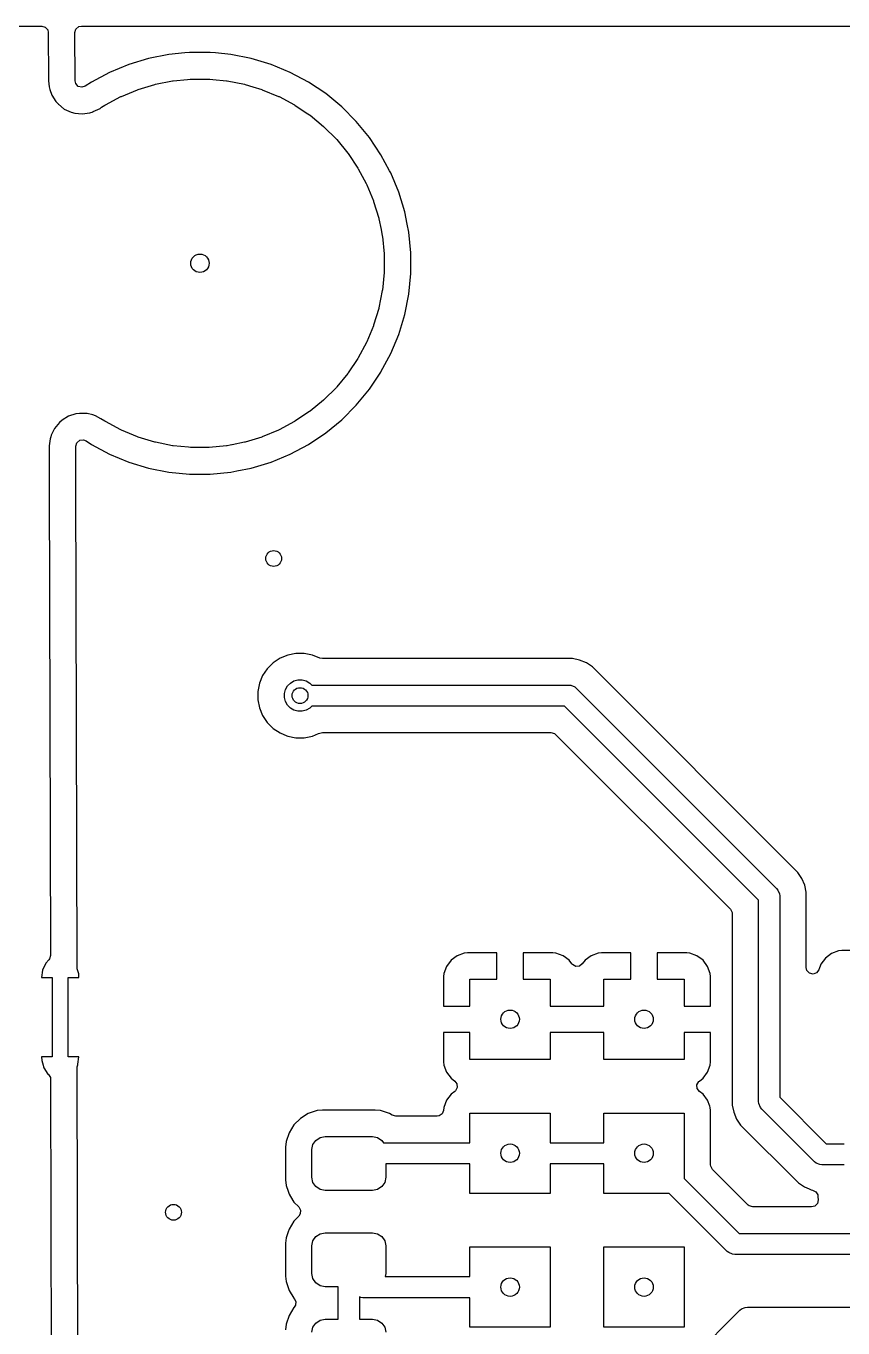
# Model space of a CAD drawing. Header units: inches. Extents: x -1.73 to 1.75, y 0.02 to 4.69.
# Drawn here: x -0.842 to -0.232, y 3.713 to 4.685 of the extents above; entities that cross this region are included whole.
import ezdxf

# ---------------------------------------------------------------- set-up
doc = ezdxf.new("R2010")
doc.units = ezdxf.units.IN
doc.header["$MEASUREMENT"] = 0
doc.layers.add('BLACK', color=250, linetype='CONTINUOUS')

msp = doc.modelspace()

# ---------------------------------------------------------------- linework, layer by layer
at = {"layer": 'BLACK', "linetype": 'CONTINUOUS'}
for p, q in [((-1.3804, 4.68502), (-0.8307, 4.68502)), ((-0.8307, 4.68502), (-0.82806, 4.68424)), ((-0.82806, 4.68424), (-0.82626, 4.68217)), ((-0.82626, 4.68217), (-0.82582, 4.68015)), ((-0.82582, 4.68015), (-0.82574, 4.64547)), ((-0.80592, 4.68013), (-0.80515, 4.68277)), ((-0.80584, 4.64412), (-0.80592, 4.68013)), ((-0.80515, 4.68277), (-0.80307, 4.68457)), ((-0.80307, 4.68457), (-0.80104, 4.68502)), ((-0.80104, 4.68502), (1.43211, 4.68502)), ((-0.75091, 4.66084), (-0.76572, 4.65635)), ((-0.73574, 4.66386), (-0.75091, 4.66084)), ((-0.75091, 4.66084), (-0.75091, 4.66084)), ((-0.72385, 4.66503), (-0.73574, 4.66386)), ((-0.72034, 4.66537), (-0.72385, 4.66503)), ((-0.70486, 4.66537), (-0.72034, 4.66537)), ((-0.70106, 4.665), (-0.70486, 4.66537)), ((-0.68946, 4.66386), (-0.70106, 4.665)), ((-0.67428, 4.66084), (-0.68946, 4.66386)), ((-0.65947, 4.65635), (-0.67428, 4.66084)), ((-0.67428, 4.66084), (-0.67428, 4.66084)), ((-0.78002, 4.65042), (-0.79367, 4.64313)), ((-0.76572, 4.65635), (-0.78002, 4.65042)), ((-0.78002, 4.65042), (-0.78002, 4.65042)), ((-0.64518, 4.65042), (-0.65947, 4.65635)), ((-0.63153, 4.64313), (-0.64518, 4.65042)), ((-0.64518, 4.65042), (-0.64518, 4.65042)), ((-0.82574, 4.64547), (-0.82574, 4.64408)), ((-0.82574, 4.64408), (-0.82524, 4.63969)), ((-0.82524, 4.63969), (-0.82476, 4.6376)), ((-0.82476, 4.6376), (-0.82476, 4.6376)), ((-0.82476, 4.6376), (-0.82476, 4.6376)), ((-0.82476, 4.6376), (-0.82331, 4.63343)), ((-0.80536, 4.64202), (-0.80584, 4.64412)), ((-0.80352, 4.63998), (-0.80536, 4.64202)), ((-0.80087, 4.63925), (-0.80352, 4.63998)), ((-0.79824, 4.64007), (-0.80087, 4.63925)), ((-0.79367, 4.64313), (-0.79824, 4.64007)), ((-0.79367, 4.64313), (-0.79367, 4.64313)), ((-0.77128, 4.6325), (-0.75923, 4.63749)), ((-0.75923, 4.63749), (-0.75878, 4.63765)), ((-0.75878, 4.63765), (-0.7463, 4.64144)), ((-0.7463, 4.64144), (-0.74584, 4.64156)), ((-0.74584, 4.64156), (-0.73305, 4.6441)), ((-0.73305, 4.6441), (-0.73257, 4.64417)), ((-0.73257, 4.64417), (-0.7219, 4.64522)), ((-0.7219, 4.64522), (-0.7199, 4.64542)), ((-0.7219, 4.64522), (-0.7219, 4.64522)), ((-0.7199, 4.64542), (-0.7196, 4.64545)), ((-0.7196, 4.64545), (-0.71912, 4.64547)), ((-0.71912, 4.64547), (-0.70608, 4.64547)), ((-0.70608, 4.64547), (-0.7056, 4.64545)), ((-0.7056, 4.64545), (-0.70524, 4.64541)), ((-0.70524, 4.64541), (-0.70301, 4.64519)), ((-0.70301, 4.64519), (-0.70301, 4.64519)), ((-0.70301, 4.64519), (-0.69262, 4.64417)), ((-0.69262, 4.64417), (-0.69215, 4.6441)), ((-0.69215, 4.6441), (-0.67936, 4.64156)), ((-0.67936, 4.64156), (-0.6789, 4.64144)), ((-0.6789, 4.64144), (-0.67314, 4.63969)), ((-0.67314, 4.63969), (-0.66642, 4.63765)), ((-0.66642, 4.63765), (-0.66597, 4.63749)), ((-0.66597, 4.63749), (-0.65392, 4.6325)), ((-0.61866, 4.63453), (-0.63153, 4.64313)), ((-0.63153, 4.64313), (-0.63153, 4.64313)), ((-0.63153, 4.64313), (-0.63153, 4.64313)), ((-0.82331, 4.63343), (-0.82017, 4.62873)), ((-0.82017, 4.62873), (-0.81847, 4.62684)), ((-0.78321, 4.62615), (-0.77171, 4.6323)), ((-0.77171, 4.6323), (-0.77128, 4.6325)), ((-0.65392, 4.6325), (-0.65348, 4.6323)), ((-0.65348, 4.6323), (-0.64199, 4.62615)), ((-0.6067, 4.62471), (-0.61866, 4.63453)), ((-0.61866, 4.63453), (-0.61866, 4.63453)), ((-0.61866, 4.63453), (-0.61866, 4.63453)), ((-0.81847, 4.62684), (-0.81842, 4.62678)), ((-0.81842, 4.62678), (-0.81833, 4.62668)), ((-0.81833, 4.62668), (-0.81833, 4.62668)), ((-0.81833, 4.62668), (-0.81398, 4.62305)), ((-0.81398, 4.62305), (-0.80879, 4.62079)), ((-0.80879, 4.62079), (-0.80613, 4.62006)), ((-0.80613, 4.62006), (-0.80051, 4.61935)), ((-0.80051, 4.61935), (-0.79492, 4.62026)), ((-0.79492, 4.62026), (-0.79235, 4.62106)), ((-0.79235, 4.62106), (-0.79231, 4.62108)), ((-0.79231, 4.62108), (-0.7923, 4.62108)), ((-0.7923, 4.62108), (-0.78719, 4.62352)), ((-0.7923, 4.62108), (-0.7923, 4.62108)), ((-0.7923, 4.62108), (-0.7923, 4.62108)), ((-0.78719, 4.62352), (-0.78598, 4.62433)), ((-0.78719, 4.62352), (-0.78719, 4.62352)), ((-0.78719, 4.62352), (-0.78719, 4.62352)), ((-0.78598, 4.62433), (-0.78362, 4.62591)), ((-0.78362, 4.62591), (-0.78321, 4.62615)), ((-0.64199, 4.62615), (-0.64157, 4.62591)), ((-0.64157, 4.62591), (-0.63312, 4.62026)), ((-0.63312, 4.62026), (-0.63073, 4.61866)), ((-0.63073, 4.61866), (-0.63035, 4.61838)), ((-0.63035, 4.61838), (-0.62027, 4.6101)), ((-0.59576, 4.61377), (-0.6067, 4.62471)), ((-0.62027, 4.6101), (-0.61991, 4.60978)), ((-0.61991, 4.60978), (-0.61069, 4.60056)), ((-0.58594, 4.60181), (-0.59576, 4.61377)), ((-0.59576, 4.61377), (-0.59576, 4.61377)), ((-0.59576, 4.61377), (-0.59576, 4.61377)), ((-0.61069, 4.60056), (-0.61037, 4.60021)), ((-0.61037, 4.60021), (-0.6021, 4.59013)), ((-0.57734, 4.58894), (-0.58594, 4.60181)), ((-0.6021, 4.59013), (-0.60181, 4.58974)), ((-0.60181, 4.58974), (-0.59457, 4.5789)), ((-0.57087, 4.57684), (-0.57734, 4.58894)), ((-0.57734, 4.58894), (-0.57734, 4.58894)), ((-0.57734, 4.58894), (-0.57734, 4.58894)), ((-0.59457, 4.5789), (-0.59432, 4.57849)), ((-0.59432, 4.57849), (-0.58837, 4.56735)), ((-0.57005, 4.5753), (-0.57087, 4.57684)), ((-0.56413, 4.561), (-0.57005, 4.5753)), ((-0.58837, 4.56735), (-0.58837, 4.56735)), ((-0.58837, 4.56735), (-0.58817, 4.56699)), ((-0.58817, 4.56699), (-0.58797, 4.56655)), ((-0.58797, 4.56655), (-0.58298, 4.55451)), ((-0.55963, 4.54619), (-0.56413, 4.561)), ((-0.58298, 4.55451), (-0.58282, 4.55406)), ((-0.58282, 4.55406), (-0.57903, 4.54158)), ((-0.57903, 4.54158), (-0.57892, 4.54111)), ((-0.57892, 4.54111), (-0.57733, 4.53312)), ((-0.55781, 4.537), (-0.55963, 4.54619)), ((-0.55963, 4.54619), (-0.55963, 4.54619)), ((-0.55963, 4.54619), (-0.55963, 4.54619)), ((-0.55963, 4.54619), (-0.55963, 4.54619)), ((-0.57733, 4.53312), (-0.57733, 4.53312)), ((-0.57733, 4.53312), (-0.57733, 4.53312)), ((-0.57733, 4.53312), (-0.57637, 4.52832)), ((-0.55662, 4.53101), (-0.55781, 4.537)), ((-0.5551, 4.51561), (-0.55662, 4.53101)), ((-0.57637, 4.52832), (-0.5763, 4.52785)), ((-0.5763, 4.52785), (-0.57502, 4.51487)), ((-0.57502, 4.51487), (-0.575, 4.51439)), ((-0.575, 4.51439), (-0.575, 4.50135)), ((-0.5551, 4.50014), (-0.5551, 4.51561)), ((-0.575, 4.50135), (-0.57502, 4.50088)), ((-0.57502, 4.50088), (-0.5763, 4.4879)), ((-0.55662, 4.48474), (-0.5551, 4.50014)), ((-0.57637, 4.48742), (-0.57892, 4.47464)), ((-0.5763, 4.4879), (-0.57637, 4.48742)), ((-0.55963, 4.46956), (-0.55662, 4.48474)), ((-0.57903, 4.47417), (-0.58282, 4.46169)), ((-0.57892, 4.47464), (-0.57903, 4.47417)), ((-0.56413, 4.45475), (-0.55963, 4.46956)), ((-0.55963, 4.46956), (-0.55963, 4.46956)), ((-0.55963, 4.46956), (-0.55963, 4.46956)), ((-0.58298, 4.46124), (-0.58797, 4.44919)), ((-0.58282, 4.46169), (-0.58298, 4.46124)), ((-0.57005, 4.44045), (-0.56413, 4.45475)), ((-0.58817, 4.44876), (-0.59432, 4.43726)), ((-0.58797, 4.44919), (-0.58817, 4.44876)), ((-0.59457, 4.43685), (-0.60181, 4.42601)), ((-0.59432, 4.43726), (-0.59457, 4.43685)), ((-0.57734, 4.42681), (-0.57005, 4.44045)), ((-0.6021, 4.42562), (-0.61037, 4.41554)), ((-0.60181, 4.42601), (-0.6021, 4.42562)), ((-0.58594, 4.41394), (-0.57751, 4.42656)), ((-0.57751, 4.42656), (-0.57734, 4.42681)), ((-0.61069, 4.41519), (-0.61991, 4.40597)), ((-0.61037, 4.41554), (-0.61069, 4.41519)), ((-0.59576, 4.40198), (-0.58594, 4.41394)), ((-0.62027, 4.40565), (-0.63035, 4.39737)), ((-0.61991, 4.40597), (-0.62027, 4.40565)), ((-0.80526, 4.39534), (-0.81069, 4.39373)), ((-0.80254, 4.39574), (-0.80526, 4.39534)), ((-0.79687, 4.39575), (-0.80254, 4.39574)), ((-0.80254, 4.39574), (-0.80254, 4.39574)), ((-0.79256, 4.39464), (-0.79687, 4.39575)), ((-0.79687, 4.39575), (-0.79687, 4.39575)), ((-0.79687, 4.39575), (-0.79687, 4.39575)), ((-0.79053, 4.39386), (-0.79256, 4.39464)), ((-0.79256, 4.39464), (-0.79256, 4.39464)), ((-0.63073, 4.39709), (-0.64157, 4.38984)), ((-0.63035, 4.39737), (-0.63073, 4.39709)), ((-0.6067, 4.39103), (-0.59576, 4.40198)), ((-0.81752, 4.38885), (-0.82122, 4.38456)), ((-0.81545, 4.39066), (-0.81752, 4.38885)), ((-0.81752, 4.38885), (-0.81752, 4.38885)), ((-0.81069, 4.39373), (-0.81545, 4.39066)), ((-0.81545, 4.39066), (-0.81545, 4.39066)), ((-0.78658, 4.39182), (-0.79053, 4.39386)), ((-0.78362, 4.38984), (-0.78658, 4.39182)), ((-0.78658, 4.39182), (-0.78658, 4.39182)), ((-0.78658, 4.39182), (-0.78658, 4.39182)), ((-0.78658, 4.39182), (-0.78658, 4.39182)), ((-0.78321, 4.3896), (-0.78362, 4.38984)), ((-0.77171, 4.38345), (-0.78321, 4.3896)), ((-0.64199, 4.3896), (-0.65348, 4.38345)), ((-0.64157, 4.38984), (-0.64199, 4.3896)), ((-0.61866, 4.38122), (-0.6067, 4.39103)), ((-0.82433, 4.37676), (-0.82507, 4.37158)), ((-0.82393, 4.37816), (-0.82433, 4.37676)), ((-0.82433, 4.37676), (-0.82433, 4.37676)), ((-0.82388, 4.37832), (-0.82393, 4.37816)), ((-0.82357, 4.3794), (-0.82388, 4.37832)), ((-0.82122, 4.38456), (-0.82357, 4.3794)), ((-0.82357, 4.3794), (-0.82357, 4.3794)), ((-0.80446, 4.37384), (-0.80238, 4.37565)), ((-0.80238, 4.37565), (-0.79966, 4.37604)), ((-0.79966, 4.37604), (-0.79763, 4.37527)), ((-0.79763, 4.37527), (-0.79367, 4.37262)), ((-0.77128, 4.38324), (-0.77171, 4.38345)), ((-0.75923, 4.37825), (-0.77128, 4.38324)), ((-0.75878, 4.37809), (-0.75923, 4.37825)), ((-0.7463, 4.37431), (-0.75878, 4.37809)), ((-0.66642, 4.37809), (-0.6789, 4.37431)), ((-0.66597, 4.37825), (-0.66642, 4.37809)), ((-0.65392, 4.38324), (-0.66597, 4.37825)), ((-0.65348, 4.38345), (-0.65392, 4.38324)), ((-0.63153, 4.37262), (-0.61866, 4.38122)), ((-0.82507, 4.37158), (-0.82513, 4.37115)), ((-0.82513, 4.37115), (-0.82513, 4.37115)), ((-0.82513, 4.37115), (-0.82507, 4.34505)), ((-0.80523, 4.3712), (-0.80446, 4.37384)), ((-0.80517, 4.34509), (-0.80523, 4.3712)), ((-0.79367, 4.37262), (-0.79367, 4.37262)), ((-0.79367, 4.37262), (-0.79367, 4.37262)), ((-0.79367, 4.37262), (-0.78002, 4.36532)), ((-0.78002, 4.36532), (-0.78002, 4.36532)), ((-0.78002, 4.36532), (-0.78002, 4.36532)), ((-0.78002, 4.36532), (-0.76572, 4.3594)), ((-0.74584, 4.37419), (-0.7463, 4.37431)), ((-0.73305, 4.37165), (-0.74584, 4.37419)), ((-0.73257, 4.37158), (-0.73305, 4.37165)), ((-0.72119, 4.37046), (-0.73257, 4.37158)), ((-0.7196, 4.3703), (-0.72119, 4.37046)), ((-0.71912, 4.37028), (-0.7196, 4.3703)), ((-0.70608, 4.37028), (-0.71912, 4.37028)), ((-0.7056, 4.3703), (-0.70608, 4.37028)), ((-0.69262, 4.37158), (-0.7056, 4.3703)), ((-0.69215, 4.37165), (-0.69262, 4.37158)), ((-0.68993, 4.37209), (-0.69215, 4.37165)), ((-0.68884, 4.3723), (-0.68993, 4.37209)), ((-0.68861, 4.37235), (-0.68884, 4.3723)), ((-0.68884, 4.3723), (-0.68884, 4.3723)), ((-0.67936, 4.37419), (-0.68861, 4.37235)), ((-0.68861, 4.37235), (-0.68861, 4.37235)), ((-0.6789, 4.37431), (-0.67936, 4.37419)), ((-0.65947, 4.3594), (-0.64518, 4.36532)), ((-0.64518, 4.36532), (-0.63153, 4.37262)), ((-0.76572, 4.3594), (-0.75091, 4.35491)), ((-0.67428, 4.35491), (-0.65947, 4.3594)), ((-0.75091, 4.35491), (-0.75091, 4.35491)), ((-0.75091, 4.35491), (-0.75091, 4.35491)), ((-0.75091, 4.35491), (-0.75091, 4.35491)), ((-0.75091, 4.35491), (-0.73574, 4.35189)), ((-0.73574, 4.35189), (-0.72034, 4.35037)), ((-0.72034, 4.35037), (-0.72034, 4.35037)), ((-0.72034, 4.35037), (-0.70486, 4.35037)), ((-0.70486, 4.35037), (-0.68946, 4.35189)), ((-0.70486, 4.35037), (-0.70486, 4.35037)), ((-0.68946, 4.35189), (-0.68496, 4.35279)), ((-0.68496, 4.35279), (-0.67428, 4.35491)), ((-0.67428, 4.35491), (-0.67428, 4.35491)), ((-0.67428, 4.35491), (-0.67428, 4.35491)), ((-0.67428, 4.35491), (-0.67428, 4.35491)), ((-0.82507, 4.34505), (-0.82428, 3.99103)), ((-0.80436, 3.98209), (-0.80517, 4.34509)), ((-0.65272, 4.21297), (-0.65789, 4.20952)), ((-0.64699, 4.21534), (-0.65272, 4.21297)), ((-0.65272, 4.21297), (-0.65272, 4.21297)), ((-0.6409, 4.21656), (-0.64699, 4.21534)), ((-0.64699, 4.21534), (-0.64699, 4.21534)), ((-0.63469, 4.21656), (-0.6409, 4.21656)), ((-0.6409, 4.21656), (-0.6409, 4.21656)), ((-0.6286, 4.21534), (-0.63469, 4.21656)), ((-0.63469, 4.21656), (-0.63469, 4.21656)), ((-0.62292, 4.21299), (-0.6286, 4.21534)), ((-0.6286, 4.21534), (-0.6286, 4.21534)), ((-0.62105, 4.21262), (-0.62292, 4.21299)), ((-0.43429, 4.21262), (-0.62105, 4.21262)), ((-0.42896, 4.21156), (-0.43429, 4.21262)), ((-0.43429, 4.21262), (-0.43429, 4.21262)), ((-0.43429, 4.21262), (-0.43429, 4.21262)), ((-0.42394, 4.20948), (-0.42896, 4.21156)), ((-0.42896, 4.21156), (-0.42896, 4.21156)), ((-0.66572, 4.19997), (-0.6681, 4.19423)), ((-0.66228, 4.20513), (-0.66572, 4.19997)), ((-0.66572, 4.19997), (-0.66572, 4.19997)), ((-0.65789, 4.20952), (-0.66228, 4.20513)), ((-0.66228, 4.20513), (-0.66228, 4.20513)), ((-0.65789, 4.20952), (-0.65789, 4.20952)), ((-0.41943, 4.20646), (-0.42394, 4.20948)), ((-0.26598, 4.05301), (-0.41943, 4.20646)), ((-0.6681, 4.19423), (-0.66931, 4.18814)), ((-0.6681, 4.19423), (-0.6681, 4.19423)), ((-0.64871, 4.18956), (-0.64717, 4.19223)), ((-0.64717, 4.19223), (-0.64499, 4.19441)), ((-0.64499, 4.19441), (-0.64232, 4.19595)), ((-0.64232, 4.19595), (-0.63934, 4.19675)), ((-0.63934, 4.19675), (-0.63625, 4.19675)), ((-0.63625, 4.19675), (-0.63328, 4.19595)), ((-0.63328, 4.19595), (-0.63061, 4.19441)), ((-0.63061, 4.19441), (-0.62911, 4.19291)), ((-0.62911, 4.19291), (-0.43701, 4.19291)), ((-0.43701, 4.19291), (-0.43547, 4.19276)), ((-0.43547, 4.19276), (-0.43263, 4.19159)), ((-0.43263, 4.19159), (-0.43144, 4.19061)), ((-0.43144, 4.19061), (-0.28183, 4.041)), ((-0.66931, 4.18814), (-0.66931, 4.18194)), ((-0.66931, 4.18194), (-0.6681, 4.17585)), ((-0.64951, 4.18658), (-0.64871, 4.18956)), ((-0.64951, 4.1835), (-0.64951, 4.18658)), ((-0.64871, 4.18052), (-0.64951, 4.1835)), ((-0.64717, 4.17785), (-0.64871, 4.18052)), ((-0.6681, 4.17585), (-0.6681, 4.17585)), ((-0.6681, 4.17585), (-0.66572, 4.17011)), ((-0.64499, 4.17567), (-0.64717, 4.17785)), ((-0.64232, 4.17413), (-0.64499, 4.17567)), ((-0.63934, 4.17333), (-0.64232, 4.17413)), ((-0.63625, 4.17333), (-0.63934, 4.17333)), ((-0.63328, 4.17413), (-0.63625, 4.17333)), ((-0.63061, 4.17567), (-0.63328, 4.17413)), ((-0.62911, 4.17717), (-0.63061, 4.17567)), ((-0.44027, 4.17717), (-0.62911, 4.17717)), ((-0.29528, 4.03217), (-0.44027, 4.17717)), ((-0.66572, 4.17011), (-0.66572, 4.17011)), ((-0.66572, 4.17011), (-0.66228, 4.16495)), ((-0.66228, 4.16495), (-0.66228, 4.16495)), ((-0.66228, 4.16495), (-0.65789, 4.16056)), ((-0.65789, 4.16056), (-0.65789, 4.16056)), ((-0.65789, 4.16056), (-0.65272, 4.15711)), ((-0.65272, 4.15711), (-0.65272, 4.15711)), ((-0.65272, 4.15711), (-0.64757, 4.15498)), ((-0.64757, 4.15498), (-0.64699, 4.15473)), ((-0.64699, 4.15473), (-0.6409, 4.15352)), ((-0.6409, 4.15352), (-0.6409, 4.15352)), ((-0.6409, 4.15352), (-0.6409, 4.15352)), ((-0.6409, 4.15352), (-0.63469, 4.15352)), ((-0.63469, 4.15352), (-0.6286, 4.15473)), ((-0.63469, 4.15352), (-0.63469, 4.15352)), ((-0.6286, 4.15473), (-0.62401, 4.15664)), ((-0.62401, 4.15664), (-0.62292, 4.15709)), ((-0.62292, 4.15709), (-0.62105, 4.15746)), ((-0.62105, 4.15746), (-0.45045, 4.15746)), ((-0.45045, 4.15746), (-0.44781, 4.15669)), ((-0.44781, 4.15669), (-0.447, 4.15603)), ((-0.447, 4.15603), (-0.31641, 4.02544)), ((-0.26396, 4.04999), (-0.26598, 4.05301)), ((-0.26598, 4.05301), (-0.26598, 4.05301)), ((-0.26296, 4.0485), (-0.26396, 4.04999)), ((-0.26088, 4.04348), (-0.26296, 4.0485)), ((-0.28183, 4.041), (-0.28085, 4.03981)), ((-0.28085, 4.03981), (-0.27968, 4.03697)), ((-0.27968, 4.03697), (-0.27953, 4.03543)), ((-0.27953, 4.03543), (-0.27953, 3.88515)), ((-0.25982, 4.03815), (-0.26088, 4.04348)), ((-0.26088, 4.04348), (-0.26088, 4.04348)), ((-0.26088, 4.04348), (-0.26088, 4.04348)), ((-0.25982, 4.00616), (-0.25982, 4.03815)), ((-0.31641, 4.02544), (-0.31509, 4.02303)), ((-0.29528, 3.88189), (-0.29528, 4.03217)), ((-0.31509, 4.02303), (-0.31498, 4.02199)), ((-0.31498, 4.02199), (-0.31498, 3.88461)), ((-0.25982, 3.98197), (-0.25982, 4.00616)), ((-0.82547, 3.98782), (-0.82777, 3.98517)), ((-0.82505, 3.98839), (-0.82547, 3.98782)), ((-0.82428, 3.99103), (-0.82505, 3.98839)), ((-0.52494, 3.98737), (-0.52833, 3.98284)), ((-0.5204, 3.99076), (-0.52494, 3.98737)), ((-0.52494, 3.98737), (-0.52494, 3.98737)), ((-0.5151, 3.99274), (-0.5204, 3.99076)), ((-0.5204, 3.99076), (-0.5204, 3.99076)), ((-0.51276, 3.99299), (-0.5151, 3.99274)), ((-0.5151, 3.99274), (-0.5151, 3.99274)), ((-0.49072, 3.99299), (-0.51276, 3.99299)), ((-0.49072, 3.97331), (-0.49072, 3.99299)), ((-0.44899, 3.99299), (-0.47103, 3.99299)), ((-0.47103, 3.99299), (-0.47103, 3.97331)), ((-0.44665, 3.99274), (-0.44899, 3.99299)), ((-0.44134, 3.99076), (-0.44665, 3.99274)), ((-0.44665, 3.99274), (-0.44665, 3.99274)), ((-0.43681, 3.98737), (-0.44134, 3.99076)), ((-0.44134, 3.99076), (-0.44134, 3.99076)), ((-0.43478, 3.98466), (-0.43681, 3.98737)), ((-0.42494, 3.98737), (-0.42696, 3.98466)), ((-0.4204, 3.99076), (-0.42494, 3.98737)), ((-0.4151, 3.99274), (-0.4204, 3.99076)), ((-0.4204, 3.99076), (-0.4204, 3.99076)), ((-0.41276, 3.99299), (-0.4151, 3.99274)), ((-0.4151, 3.99274), (-0.4151, 3.99274)), ((-0.39072, 3.99299), (-0.41276, 3.99299)), ((-0.39072, 3.97331), (-0.39072, 3.99299)), ((-0.34899, 3.99299), (-0.37103, 3.99299)), ((-0.37103, 3.99299), (-0.37103, 3.97331)), ((-0.34665, 3.99274), (-0.34899, 3.99299)), ((-0.34134, 3.99076), (-0.34665, 3.99274)), ((-0.34665, 3.99274), (-0.34665, 3.99274)), ((-0.33681, 3.98737), (-0.34134, 3.99076)), ((-0.34134, 3.99076), (-0.34134, 3.99076)), ((-0.33342, 3.98284), (-0.33681, 3.98737)), ((-0.33681, 3.98737), (-0.33681, 3.98737)), ((-0.24542, 3.98896), (-0.24882, 3.98442)), ((-0.24089, 3.99235), (-0.24542, 3.98896)), ((-0.24542, 3.98896), (-0.24542, 3.98896)), ((-0.23558, 3.99433), (-0.24089, 3.99235)), ((-0.24089, 3.99235), (-0.24089, 3.99235)), ((-0.23323, 3.99459), (-0.23558, 3.99433)), ((-0.16946, 3.99459), (-0.23323, 3.99459)), ((-0.23323, 3.99459), (-0.23323, 3.99459)), ((-0.83012, 3.98002), (-0.83093, 3.97441)), ((-0.82777, 3.98517), (-0.83012, 3.98002)), ((-0.83012, 3.98002), (-0.83012, 3.98002)), ((-0.83012, 3.98002), (-0.83012, 3.98002)), ((-0.82777, 3.98517), (-0.82777, 3.98517)), ((-0.80424, 3.98131), (-0.80436, 3.98209)), ((-0.80426, 3.98113), (-0.80424, 3.98131)), ((-0.80422, 3.98093), (-0.80426, 3.98113)), ((-0.80314, 3.97724), (-0.80422, 3.98093)), ((-0.80293, 3.97441), (-0.80314, 3.97724)), ((-0.53031, 3.97753), (-0.53056, 3.97519)), ((-0.52833, 3.98284), (-0.53031, 3.97753)), ((-0.53031, 3.97753), (-0.53031, 3.97753)), ((-0.52833, 3.98284), (-0.52833, 3.98284)), ((-0.43432, 3.98413), (-0.43478, 3.98466)), ((-0.43191, 3.98281), (-0.43432, 3.98413)), ((-0.42917, 3.98301), (-0.43191, 3.98281)), ((-0.42696, 3.98466), (-0.42917, 3.98301)), ((-0.33144, 3.97753), (-0.33342, 3.98284)), ((-0.33342, 3.98284), (-0.33342, 3.98284)), ((-0.33119, 3.97519), (-0.33144, 3.97753)), ((-0.33144, 3.97753), (-0.33144, 3.97753)), ((-0.25923, 3.97964), (-0.25982, 3.98197)), ((-0.25728, 3.97769), (-0.25923, 3.97964)), ((-0.25459, 3.97711), (-0.25728, 3.97769)), ((-0.25202, 3.97807), (-0.25459, 3.97711)), ((-0.25037, 3.98027), (-0.25202, 3.97807)), ((-0.24882, 3.98442), (-0.25037, 3.98027)), ((-0.24882, 3.98442), (-0.24882, 3.98442)), ((-0.83093, 3.97441), (-0.83093, 3.97441)), ((-0.83093, 3.97441), (-0.82283, 3.97441)), ((-0.82283, 3.97441), (-0.82283, 3.91535)), ((-0.81102, 3.91535), (-0.81102, 3.97441)), ((-0.81102, 3.97441), (-0.80293, 3.97441)), ((-0.53056, 3.97519), (-0.53056, 3.95315)), ((-0.51087, 3.95315), (-0.51087, 3.97331)), ((-0.51087, 3.97331), (-0.49072, 3.97331)), ((-0.47103, 3.97331), (-0.45087, 3.97331)), ((-0.45087, 3.97331), (-0.45087, 3.95315)), ((-0.41087, 3.95315), (-0.41087, 3.97331)), ((-0.41087, 3.97331), (-0.39072, 3.97331)), ((-0.37103, 3.97331), (-0.35087, 3.97331)), ((-0.35087, 3.97331), (-0.35087, 3.95315)), ((-0.33119, 3.95315), (-0.33119, 3.97519)), ((-0.33119, 3.97519), (-0.33119, 3.97519)), ((-0.53056, 3.95315), (-0.51087, 3.95315)), ((-0.45087, 3.95315), (-0.41087, 3.95315)), ((-0.35087, 3.95315), (-0.33119, 3.95315)), ((-0.51087, 3.93346), (-0.53056, 3.93346)), ((-0.53056, 3.93346), (-0.53056, 3.91142)), ((-0.51087, 3.91331), (-0.51087, 3.93346)), ((-0.41087, 3.93346), (-0.45087, 3.93346)), ((-0.45087, 3.93346), (-0.45087, 3.91331)), ((-0.41087, 3.91331), (-0.41087, 3.93346)), ((-0.33119, 3.93346), (-0.35087, 3.93346)), ((-0.35087, 3.93346), (-0.35087, 3.91331)), ((-0.33119, 3.91142), (-0.33119, 3.93346)), ((-0.82283, 3.91535), (-0.83093, 3.91535)), ((-0.83093, 3.91535), (-0.83093, 3.91535)), ((-0.83093, 3.91535), (-0.83072, 3.91252)), ((-0.83072, 3.91252), (-0.82971, 3.90908)), ((-0.82971, 3.90908), (-0.82971, 3.90908)), ((-0.82971, 3.90908), (-0.82933, 3.90779)), ((-0.80293, 3.91535), (-0.81102, 3.91535)), ((-0.80419, 3.90769), (-0.80382, 3.90941)), ((-0.80384, 3.90941), (-0.80376, 3.90968)), ((-0.80382, 3.90941), (-0.80384, 3.90941)), ((-0.80376, 3.90968), (-0.80375, 3.90973)), ((-0.80375, 3.90973), (-0.80374, 3.90975)), ((-0.80374, 3.90975), (-0.80293, 3.91535)), ((-0.53056, 3.91142), (-0.53031, 3.90908)), ((-0.53031, 3.90908), (-0.53031, 3.90908)), ((-0.53031, 3.90908), (-0.52833, 3.90378)), ((-0.45087, 3.91331), (-0.51087, 3.91331)), ((-0.35087, 3.91331), (-0.41087, 3.91331)), ((-0.33342, 3.90378), (-0.33144, 3.90908)), ((-0.33144, 3.90908), (-0.33119, 3.91142)), ((-0.33144, 3.90908), (-0.33144, 3.90908)), ((-0.33119, 3.91142), (-0.33119, 3.91142)), ((-0.82933, 3.90779), (-0.82913, 3.90709)), ((-0.82913, 3.90709), (-0.82913, 3.90709)), ((-0.82913, 3.90709), (-0.82606, 3.90232)), ((-0.82606, 3.90232), (-0.82606, 3.90232)), ((-0.82606, 3.90232), (-0.82606, 3.90232)), ((-0.82606, 3.90232), (-0.82576, 3.90205)), ((-0.82576, 3.90205), (-0.82427, 3.89974)), ((-0.82427, 3.89974), (-0.82407, 3.89838)), ((-0.80267, 3.22884), (-0.80419, 3.90769)), ((-0.52833, 3.90378), (-0.52833, 3.90378)), ((-0.52833, 3.90378), (-0.52494, 3.89924)), ((-0.52494, 3.89924), (-0.52224, 3.89723)), ((-0.3395, 3.89723), (-0.33681, 3.89924)), ((-0.33681, 3.89924), (-0.33342, 3.90378)), ((-0.33681, 3.89924), (-0.33681, 3.89924)), ((-0.33342, 3.90378), (-0.33342, 3.90378)), ((-0.82407, 3.89838), (-0.82276, 3.31295)), ((-0.52224, 3.88941), (-0.52495, 3.88738)), ((-0.52224, 3.89723), (-0.52059, 3.89503)), ((-0.52171, 3.88987), (-0.52224, 3.88941)), ((-0.5204, 3.89228), (-0.52171, 3.88987)), ((-0.52059, 3.89503), (-0.5204, 3.89228)), ((-0.34135, 3.89436), (-0.34003, 3.89677)), ((-0.34115, 3.89161), (-0.34135, 3.89436)), ((-0.3395, 3.88941), (-0.34115, 3.89161)), ((-0.34003, 3.89677), (-0.3395, 3.89723)), ((-0.3368, 3.88738), (-0.3395, 3.88941)), ((-0.52835, 3.88285), (-0.53033, 3.87754)), ((-0.52495, 3.88738), (-0.52835, 3.88285)), ((-0.52835, 3.88285), (-0.52835, 3.88285)), ((-0.3334, 3.88285), (-0.3368, 3.88738)), ((-0.33175, 3.87843), (-0.3334, 3.88285)), ((-0.3334, 3.88285), (-0.3334, 3.88285)), ((-0.31498, 3.88461), (-0.31498, 3.87917)), ((-0.31498, 3.87917), (-0.31498, 3.87917)), ((-0.31498, 3.87917), (-0.31498, 3.87917)), ((-0.31498, 3.87917), (-0.31392, 3.87385)), ((-0.29512, 3.88035), (-0.29528, 3.88189)), ((-0.29395, 3.87752), (-0.29512, 3.88035)), ((-0.27953, 3.88515), (-0.24477, 3.85039)), ((-0.63163, 3.87293), (-0.63751, 3.8693)), ((-0.62508, 3.8751), (-0.63163, 3.87293)), ((-0.63163, 3.87293), (-0.63163, 3.87293)), ((-0.62103, 3.87551), (-0.62508, 3.8751)), ((-0.62508, 3.8751), (-0.62508, 3.8751)), ((-0.58166, 3.87551), (-0.62103, 3.87551)), ((-0.62103, 3.87551), (-0.62103, 3.87551)), ((-0.57761, 3.8751), (-0.58166, 3.87551)), ((-0.57106, 3.87293), (-0.57761, 3.8751)), ((-0.57761, 3.8751), (-0.57761, 3.8751)), ((-0.56893, 3.87161), (-0.57106, 3.87293)), ((-0.57106, 3.87293), (-0.57106, 3.87293)), ((-0.57106, 3.87293), (-0.57106, 3.87293)), ((-0.56636, 3.87089), (-0.56893, 3.87161)), ((-0.53543, 3.87089), (-0.56636, 3.87089)), ((-0.53388, 3.87114), (-0.53543, 3.87089)), ((-0.53162, 3.8727), (-0.53388, 3.87114)), ((-0.53057, 3.87525), (-0.53162, 3.8727)), ((-0.53033, 3.87754), (-0.53057, 3.87525)), ((-0.51087, 3.85118), (-0.51087, 3.87331)), ((-0.51087, 3.87331), (-0.45087, 3.87331)), ((-0.45087, 3.87331), (-0.45087, 3.85118)), ((-0.41087, 3.85118), (-0.41087, 3.87331)), ((-0.41087, 3.87331), (-0.35087, 3.87331)), ((-0.35087, 3.87331), (-0.35087, 3.82444)), ((-0.33142, 3.87754), (-0.33175, 3.87843)), ((-0.33117, 3.87525), (-0.33142, 3.87754)), ((-0.33117, 3.87519), (-0.33117, 3.87525)), ((-0.33117, 3.83463), (-0.33117, 3.87519)), ((-0.33117, 3.87519), (-0.33117, 3.87519)), ((-0.31392, 3.87385), (-0.31392, 3.87385)), ((-0.31392, 3.87385), (-0.31184, 3.86883)), ((-0.29297, 3.87632), (-0.29395, 3.87752)), ((-0.2536, 3.83695), (-0.29297, 3.87632)), ((-0.6424, 3.86442), (-0.64602, 3.85854)), ((-0.63751, 3.8693), (-0.6424, 3.86442)), ((-0.31184, 3.86883), (-0.30882, 3.86431)), ((-0.30882, 3.86431), (-0.26561, 3.8211)), ((-0.6482, 3.85198), (-0.64861, 3.84793)), ((-0.64602, 3.85854), (-0.6482, 3.85198)), ((-0.6482, 3.85198), (-0.6482, 3.85198)), ((-0.6482, 3.85198), (-0.6482, 3.85198)), ((-0.64602, 3.85854), (-0.64602, 3.85854)), ((-0.62816, 3.84973), (-0.62602, 3.85292)), ((-0.62602, 3.85292), (-0.62283, 3.85506)), ((-0.62283, 3.85506), (-0.61906, 3.85581)), ((-0.61906, 3.85581), (-0.58363, 3.85581)), ((-0.58363, 3.85581), (-0.57986, 3.85506)), ((-0.57986, 3.85506), (-0.57667, 3.85292)), ((-0.57667, 3.85292), (-0.5755, 3.85118)), ((-0.5755, 3.85118), (-0.51087, 3.85118)), ((-0.45087, 3.85118), (-0.41087, 3.85118)), ((-0.24477, 3.85039), (-0.23135, 3.85039)), ((-0.64861, 3.84793), (-0.64861, 3.82333)), ((-0.6289, 3.84596), (-0.62816, 3.84973)), ((-0.6289, 3.8253), (-0.6289, 3.84596)), ((-0.51087, 3.83543), (-0.57379, 3.83543)), ((-0.57379, 3.83543), (-0.57379, 3.8253)), ((-0.51087, 3.81331), (-0.51087, 3.83543)), ((-0.41087, 3.83543), (-0.45087, 3.83543)), ((-0.45087, 3.83543), (-0.45087, 3.81331)), ((-0.41087, 3.81331), (-0.41087, 3.83543)), ((-0.33106, 3.83359), (-0.33117, 3.83463)), ((-0.32974, 3.83117), (-0.33106, 3.83359)), ((-0.30316, 3.8046), (-0.32974, 3.83117)), ((-0.25241, 3.83597), (-0.2536, 3.83695)), ((-0.24957, 3.8348), (-0.25241, 3.83597)), ((-0.24803, 3.83465), (-0.24957, 3.8348)), ((-0.23135, 3.83465), (-0.24803, 3.83465)), ((-0.64861, 3.82333), (-0.64861, 3.82333)), ((-0.64861, 3.82333), (-0.6482, 3.81928)), ((-0.62816, 3.82153), (-0.6289, 3.8253)), ((-0.62602, 3.81834), (-0.62816, 3.82153)), ((-0.57454, 3.82153), (-0.57667, 3.81834)), ((-0.57379, 3.8253), (-0.57454, 3.82153)), ((-0.35087, 3.82444), (-0.30989, 3.78346)), ((-0.26561, 3.8211), (-0.26109, 3.81808)), ((-0.6482, 3.81928), (-0.6482, 3.81928)), ((-0.6482, 3.81928), (-0.64673, 3.81486)), ((-0.64673, 3.81486), (-0.64602, 3.81272)), ((-0.64602, 3.81272), (-0.64317, 3.8081)), ((-0.62283, 3.8162), (-0.62602, 3.81834)), ((-0.61906, 3.81545), (-0.62283, 3.8162)), ((-0.58363, 3.81545), (-0.61906, 3.81545)), ((-0.57986, 3.8162), (-0.58363, 3.81545)), ((-0.57667, 3.81834), (-0.57986, 3.8162)), ((-0.45087, 3.81331), (-0.51087, 3.81331)), ((-0.36201, 3.81331), (-0.41087, 3.81331)), ((-0.31872, 3.77002), (-0.36201, 3.81331)), ((-0.26109, 3.81808), (-0.25754, 3.81661)), ((-0.25754, 3.81661), (-0.25608, 3.816)), ((-0.25608, 3.816), (-0.25498, 3.81578)), ((-0.25498, 3.81578), (-0.25254, 3.81451)), ((-0.25254, 3.81451), (-0.25118, 3.81212)), ((-0.25118, 3.81212), (-0.25105, 3.811)), ((-0.64317, 3.8081), (-0.6424, 3.80684)), ((-0.6424, 3.80684), (-0.63871, 3.80316)), ((-0.63871, 3.80316), (-0.63739, 3.80074)), ((-0.30235, 3.80394), (-0.30316, 3.8046)), ((-0.29971, 3.80317), (-0.30235, 3.80394)), ((-0.25568, 3.80317), (-0.29971, 3.80317)), ((-0.25319, 3.80385), (-0.25568, 3.80317)), ((-0.25132, 3.80587), (-0.25319, 3.80385)), ((-0.25083, 3.80857), (-0.25132, 3.80587)), ((-0.25105, 3.811), (-0.25105, 3.81064)), ((-0.25105, 3.81064), (-0.25105, 3.81063)), ((-0.25105, 3.81063), (-0.25083, 3.80857)), ((-0.6424, 3.79257), (-0.64602, 3.78669)), ((-0.63871, 3.79625), (-0.6424, 3.79257)), ((-0.63759, 3.798), (-0.63871, 3.79625)), ((-0.63739, 3.80074), (-0.63759, 3.798)), ((-0.64668, 3.78469), (-0.6482, 3.78013)), ((-0.64602, 3.78669), (-0.64668, 3.78469)), ((-0.64602, 3.78669), (-0.64602, 3.78669)), ((-0.62602, 3.78107), (-0.62283, 3.78321)), ((-0.62283, 3.78321), (-0.61906, 3.78396)), ((-0.61906, 3.78396), (-0.58363, 3.78396)), ((-0.58363, 3.78396), (-0.57986, 3.78321)), ((-0.57986, 3.78321), (-0.57667, 3.78107)), ((-0.30989, 3.78346), (0.00598, 3.78346)), ((-0.6482, 3.78013), (-0.64861, 3.77608)), ((-0.64861, 3.77608), (-0.64861, 3.75148)), ((-0.6482, 3.78013), (-0.6482, 3.78013)), ((-0.6482, 3.78013), (-0.6482, 3.78013)), ((-0.6289, 3.77411), (-0.62816, 3.77788)), ((-0.6289, 3.75344), (-0.6289, 3.77411)), ((-0.62816, 3.77788), (-0.62602, 3.78107)), ((-0.57667, 3.78107), (-0.57454, 3.77788)), ((-0.57454, 3.77788), (-0.57379, 3.77411)), ((-0.57379, 3.77411), (-0.57379, 3.75344)), ((-0.51087, 3.75118), (-0.51087, 3.77331)), ((-0.51087, 3.77331), (-0.45087, 3.77331)), ((-0.45087, 3.77331), (-0.45087, 3.71331)), ((-0.41087, 3.71331), (-0.41087, 3.77331)), ((-0.41087, 3.77331), (-0.35087, 3.77331)), ((-0.35087, 3.77331), (-0.35087, 3.71331)), ((-0.31753, 3.76904), (-0.31872, 3.77002)), ((-0.31469, 3.76787), (-0.31753, 3.76904)), ((-0.31316, 3.76772), (-0.31469, 3.76787)), ((0.00598, 3.76772), (-0.31316, 3.76772)), ((-0.62816, 3.74968), (-0.6289, 3.75344)), ((-0.57379, 3.75344), (-0.57424, 3.75118)), ((-0.64861, 3.75148), (-0.64861, 3.75148)), ((-0.64861, 3.75148), (-0.6482, 3.74743)), ((-0.6482, 3.74743), (-0.6482, 3.74743)), ((-0.6482, 3.74743), (-0.64602, 3.74087)), ((-0.62602, 3.74649), (-0.62816, 3.74968)), ((-0.62283, 3.74435), (-0.62602, 3.74649)), ((-0.61906, 3.7436), (-0.62283, 3.74435)), ((-0.60922, 3.7436), (-0.61906, 3.7436)), ((-0.60922, 3.71939), (-0.60922, 3.7436)), ((-0.57424, 3.75118), (-0.51087, 3.75118)), ((-0.64602, 3.74087), (-0.64602, 3.74087)), ((-0.64602, 3.74087), (-0.6424, 3.73499)), ((-0.6424, 3.73499), (-0.64235, 3.73495)), ((-0.64235, 3.73495), (-0.64233, 3.73491)), ((-0.64233, 3.73491), (-0.64222, 3.73477)), ((-0.64222, 3.73477), (-0.64224, 3.73475)), ((-0.64224, 3.73475), (-0.64103, 3.73253)), ((-0.59235, 3.73558), (-0.59347, 3.73605)), ((-0.59347, 3.73605), (-0.59347, 3.71939)), ((-0.59081, 3.73543), (-0.59235, 3.73558)), ((-0.51087, 3.73543), (-0.59081, 3.73543)), ((-0.51087, 3.71331), (-0.51087, 3.73543)), ((-0.6424, 3.728), (-0.64602, 3.72212)), ((-0.64235, 3.72804), (-0.6424, 3.728)), ((-0.64231, 3.72811), (-0.64235, 3.72804)), ((-0.64222, 3.72822), (-0.64231, 3.72811)), ((-0.64123, 3.72979), (-0.64223, 3.72823)), ((-0.64223, 3.72823), (-0.64222, 3.72822)), ((-0.64103, 3.73253), (-0.64123, 3.72979)), ((-0.36201, 3.67331), (-0.30928, 3.72604)), ((-0.30928, 3.72604), (-0.30808, 3.72702)), ((-0.30808, 3.72702), (-0.30524, 3.7282)), ((-0.30524, 3.7282), (-0.30371, 3.72835)), ((-0.30371, 3.72835), (-0.04229, 3.72835)), ((-0.6482, 3.71556), (-0.64861, 3.71152)), ((-0.64602, 3.72212), (-0.6482, 3.71556)), ((-0.6482, 3.71556), (-0.6482, 3.71556)), ((-0.6482, 3.71556), (-0.6482, 3.71556)), ((-0.64602, 3.72212), (-0.64602, 3.72212)), ((-0.62816, 3.71331), (-0.62602, 3.71651)), ((-0.62602, 3.71651), (-0.62283, 3.71864)), ((-0.62283, 3.71864), (-0.61906, 3.71939)), ((-0.61906, 3.71939), (-0.60922, 3.71939)), ((-0.59347, 3.71939), (-0.58363, 3.71939)), ((-0.58363, 3.71939), (-0.57986, 3.71864)), ((-0.57986, 3.71864), (-0.57667, 3.71651)), ((-0.57667, 3.71651), (-0.57454, 3.71331)), ((-0.6289, 3.70955), (-0.62816, 3.71331)), ((-0.57454, 3.71331), (-0.57379, 3.70955)), ((-0.45087, 3.71331), (-0.51087, 3.71331)), ((-0.35087, 3.71331), (-0.41087, 3.71331))]:
    msp.add_line(p, q, dxfattribs=at)
at = {"layer": 'BLACK'}
for centre, radius in [((-0.7126, 4.50787), 0.00689), ((-0.65748, 4.2874), 0.00591), ((-0.6378, 4.18504), 0.00591), ((-0.48087, 3.94331), 0.00689), ((-0.38087, 3.94331), 0.00689), ((-0.48087, 3.84331), 0.00689), ((-0.38087, 3.84331), 0.00689), ((-0.73228, 3.79921), 0.00591), ((-0.48087, 3.74331), 0.00689), ((-0.38087, 3.74331), 0.00689)]:
    msp.add_circle(centre, radius, dxfattribs=at)
at = {"layer": 'WHITE'}
for centre, radius in [((-0.7126, 4.50787), 0.00689), ((-0.65748, 4.2874), 0.00591), ((-0.6378, 4.18504), 0.00591), ((-0.48087, 3.94331), 0.00689), ((-0.38087, 3.94331), 0.00689), ((-0.48087, 3.84331), 0.00689), ((-0.38087, 3.84331), 0.00689), ((-0.73228, 3.79921), 0.00591), ((-0.48087, 3.74331), 0.00689), ((-0.38087, 3.74331), 0.00689)]:
    msp.add_circle(centre, radius, dxfattribs=at)

doc.saveas('drawing.dxf')
